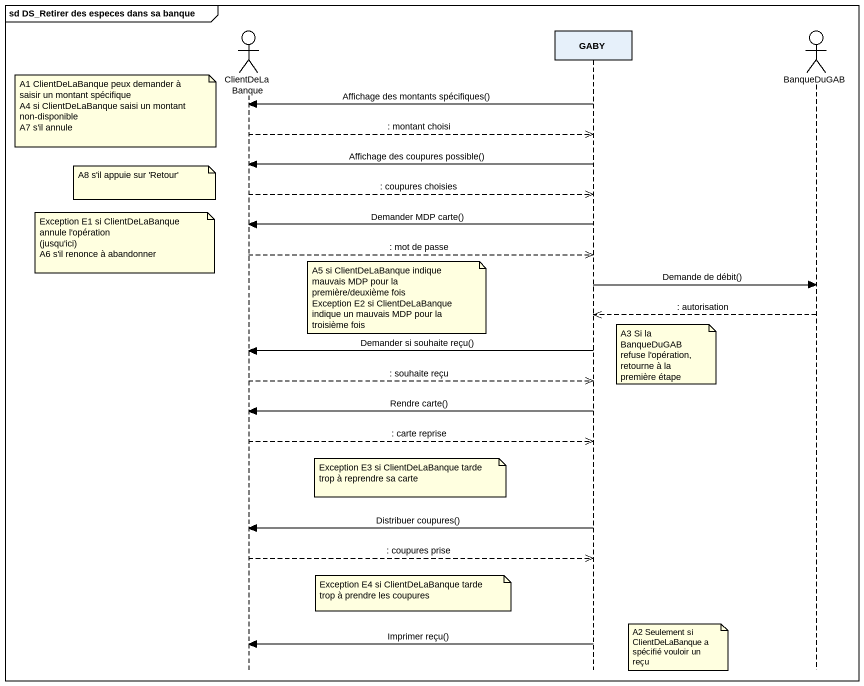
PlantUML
@startuml
mainframe sd DS_Retirer des especes dans sa banque
hide footbox
actor ClientDeLaBanque
participant GABY
actor BanqueDuGAB

GABY -> ClientDeLaBanque : Affichage des montants spécifiques()
note left of ClientDeLaBanque
  A1 ClientDeLaBanque peux demander à saisir un montant spécifique
  A4 si ClientDeLaBanque saisi un montant non-disponible
  A7 s'il annule
end note
ClientDeLaBanque -->> GABY : : montant choisi
GABY -> ClientDeLaBanque : Affichage des coupures possible()
note left of ClientDeLaBanque : A8 s'il appuie sur 'Retour'
ClientDeLaBanque -->> GABY : : coupures choisies
GABY -> ClientDeLaBanque : Demander MDP carte()
note left of ClientDeLaBanque
  Exception E1 si ClientDeLaBanque annule l'opération
  (jusqu'ici)
  A6 s'il renonce à abandonner
end note
ClientDeLaBanque -->> GABY : : mot de passe
GABY -> BanqueDuGAB : Demande de débit()
note right of ClientDeLaBanque
  A5 si ClientDeLaBanque indique mauvais MDP pour la première/deuxième fois
  Exception E2 si ClientDeLaBanque indique un mauvais MDP pour la troisième fois
end note
BanqueDuGAB -->> GABY : : autorisation
GABY -> ClientDeLaBanque : Demander si souhaite reçu()
note right of GABY : A3 Si la BanqueDuGAB refuse l'opération, retourne à la première étape
ClientDeLaBanque -->> GABY : : souhaite reçu
GABY -> ClientDeLaBanque : Rendre carte()
ClientDeLaBanque -->> GABY : : carte reprise
note right of ClientDeLaBanque : Exception E3 si ClientDeLaBanque tarde trop à reprendre sa carte
GABY -> ClientDeLaBanque : Distribuer coupures()
ClientDeLaBanque -->> GABY : : coupures prise
note right of ClientDeLaBanque : Exception E4 si ClientDeLaBanque tarde trop à prendre les coupures
GABY -> ClientDeLaBanque : Imprimer reçu()
note right of GABY : A2 Seulement si ClientDeLaBanque a spécifié vouloir un reçu
@enduml
